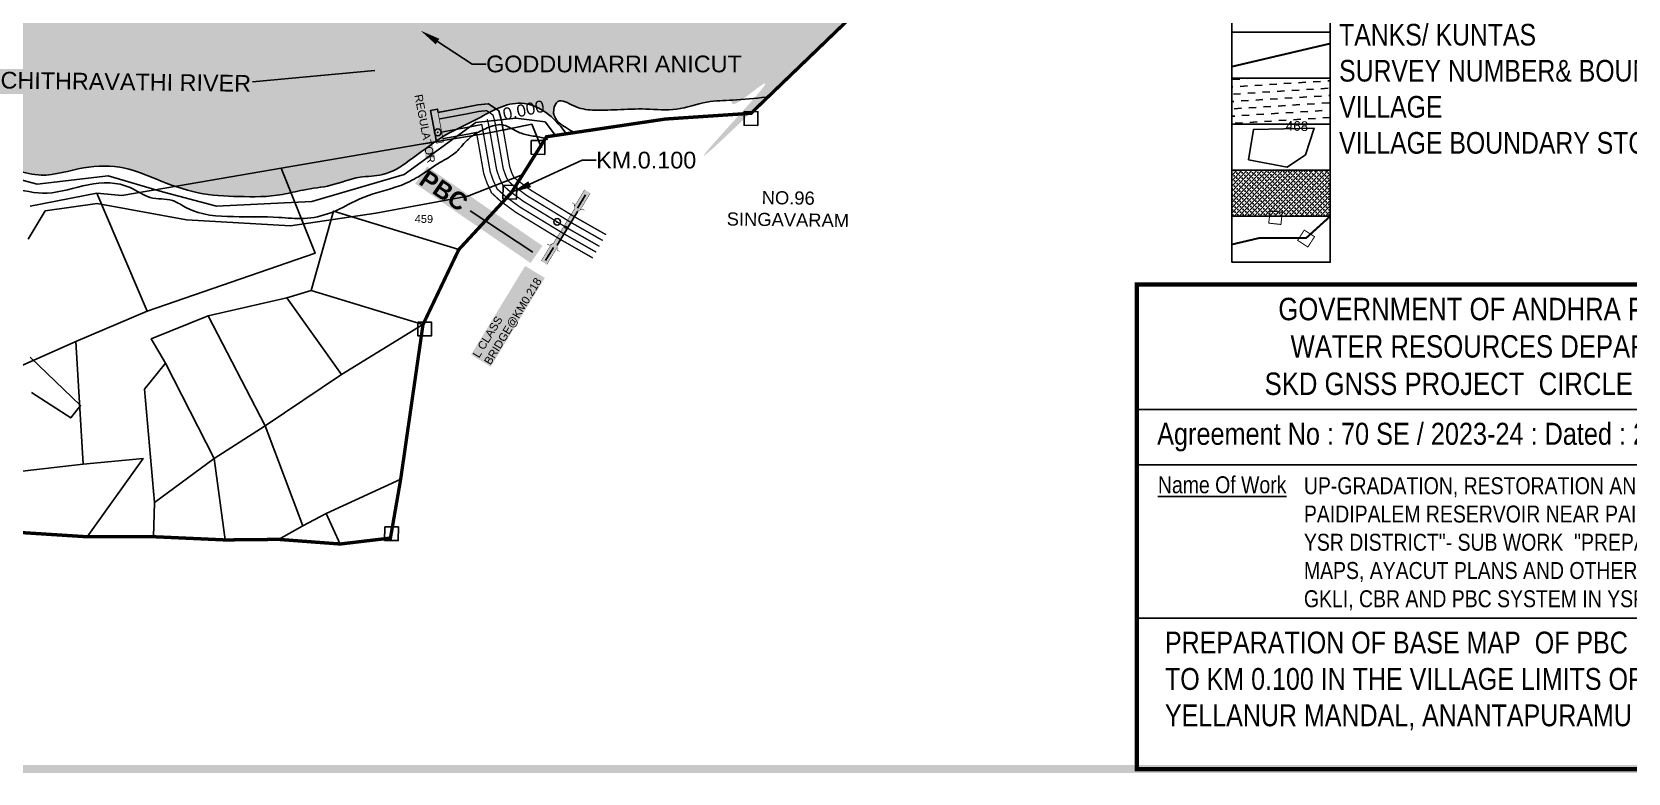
# Model space of a CAD drawing. Header units: inches. Extents: x -67596076815 to 95076089244, y 1613642 to 126917821473.
# Drawn here: x 177142 to 179528, y 1614758 to 1615866 of the extents above; entities that cross this region are included whole.
import ezdxf
from ezdxf import colors
from ezdxf.entities.mleader import LeaderData, LeaderLine
from ezdxf.enums import TextEntityAlignment as Align
from ezdxf.math import Vec2, Vec3

# ---------------------------------------------------------------- set-up
doc = ezdxf.new("R2010")
doc.units = ezdxf.units.IN
doc.header["$MEASUREMENT"] = 0
doc.header["$PDMODE"] = 32
doc.header["$PDSIZE"] = 10
doc.linetypes.add('ACAD_ISO02W100', pattern=[15, 12, -3])
doc.linetypes.add('HIDDEN2', pattern=[0.1875, 0.125, -0.0625])
for name, color, linetype in [('CANAL1', 7, 'Continuous'), ('CSMark', 72, 'Continuous'), ('FRAME 025', 7, 'Continuous'), ('PAPER SIZE', 5, 'Continuous'), ('PLOT', 7, 'Continuous'), ('PLOT NO', 7, 'Continuous'), ('RE REMARKS', 7, 'Continuous'), ('ROAD', 1, 'Continuous'), ('STREAM', 4, 'Continuous'), ('STRUCTURE', 5, 'Continuous'), ('tank', 4, 'Continuous'), ('text2', 7, 'Continuous'), ('TITLEBLOCK', 7, 'Continuous'), ('VILLAGE', 30, 'Continuous'), ('VILLAGE BOUNDARY', 5, 'Continuous'), ('VILLAGE BOUNDRY', 5, 'Continuous'), ('VILLAGE BOUNDRY STONES', 1, 'Continuous'), ('VILLAGE STONES', 240, 'Continuous')]:
    doc.layers.add(name, color=color, linetype=linetype)
doc.styles.add('ARIALN', font='ARIALN.TTF')
doc.styles.get("Standard").update_dxf_attribs({"font": 'arial.ttf'})
doc.dimstyles.get("Standard").update_dxf_attribs({"dimtxt": 0.18, "dimasz": 0.18, "dimexe": 0.18, "dimexo": 0.0625, "dimgap": 0.09, "dimtad": 0, "dimtih": 1, "dimtoh": 1, "dimdec": 4, "dimzin": 0, "dimdsep": 46, "dimtxsty": 'Standard', "dimcen": 0.09, "dimadec": 0, "dimazin": 0, "dimtfac": 1, "dimtdec": 4, "dimtofl": 0, "dimtmove": 0, "dimatfit": 3, "dimfxl": 1, "dimtolj": 1, "dimtzin": 0, "dimarcsym": 0})

# ---------------------------------------------------------------- blocks, each defined once
blk = doc.blocks.new('SLB')
at = {"layer": 'STRUCTURE'}
h = blk.add_hatch(dxfattribs=at)
h.set_pattern_fill('DOTS', color=6, scale=20, angle=320.3722, style=0)
h.set_pattern_definition([(320.372247934, (-159.4327, -72.9564), (1.2786241598, 0.5641323054), [0, -1.25])])
h.paths.add_polyline_path([(769699.5, 1706871.1), (769699.5, 1706861.1), (769729.1, 1706861.1), (769732.1, 1706863.1), (769792.1, 1706863.1), (769795.1, 1706861.1), (769824.7, 1706861.1), (769824.7, 1706871.1), (769795.1, 1706871.1), (769792.1, 1706869.1), (769732.1, 1706869.1), (769729.1, 1706871.1)])
at = {"layer": 'STRUCTURE', "color": 6, "linetype": 'ACAD_ISO02W100', "ltscale": 0.5, "const_width": 0.5}
for points in [[(769699.5, 1706871.1), (769729.1, 1706871.1)], [(769699.5, 1706861.1), (769729.1, 1706861.1)], [(769795.1, 1706871.1), (769824.7, 1706871.1)], [(769795.1, 1706861.1), (769824.7, 1706861.1)]]:
    blk.add_lwpolyline(points, dxfattribs=at)
at = {"layer": 'STRUCTURE', "color": 6, "const_width": 0.628}
for points in [[(769726.1, 1706877.1), (769726.1, 1706873.1), (769732.1, 1706869.1), (769792.1, 1706869.1), (769798.1, 1706873.1), (769798.1, 1706877.1)], [(769726.1, 1706855.1), (769726.1, 1706859.1), (769732.1, 1706863.1), (769792.1, 1706863.1), (769798.1, 1706859.1), (769798.1, 1706855.1)]]:
    blk.add_lwpolyline(points, dxfattribs=at)
at = {"layer": 'STRUCTURE', "color": 6}
blk.add_lwpolyline([(769732.1, 1706863.1), (769792.1, 1706863.1)], dxfattribs=at)
blk.add_lwpolyline([(769732.1, 1706863.1), (769792.1, 1706863.1)], dxfattribs=at)
at = {"layer": 'STRUCTURE', "color": 0}
blk.add_circle((769762.1, 1706866.1), 1.24, dxfattribs=at)
for points in [[(769703.8, 1706866), (769726.7, 1706866)], [(769818.6, 1706865.8), (769795.7, 1706865.8)]]:
    blk.add_leader(points, dimstyle='Standard', override={"dimasz": 10, "dimgap": 0.09, "dimtad": 0}, dxfattribs=at)
blk = doc.blocks.new('RRR')
at = {"layer": 'STRUCTURE', "color": 5, "insert": (178032.4, 1615587.8), "char_height": 26, "width": 204.022, "attachment_point": 1, "rotation": 6.9688, "bg_fill": 1, "box_fill_scale": 1.1, "bg_fill_color": 7, "bg_fill_true_color": 16777215, "bg_fill_transparency": 0}
blk.add_mtext('{\\fArial|b1|i0|c0|p34;\\C1;PBC}', dxfattribs=at)
at = {"layer": 'RE REMARKS', "color": 1}
blk.add_leader([(178232.5, 1615598.8), (178121.7, 1615583.2)], dimstyle='Standard', override={"dimasz": 50}, dxfattribs=at)

msp = doc.modelspace()

# ---------------------------------------------------------------- hatches: boundary and pattern name
at = {"layer": 'PLOT NO'}
h = msp.add_hatch(dxfattribs=at)
h.set_pattern_fill('DOTS', color=256, scale=250)
edge = h.paths.add_edge_path()
edge.add_spline(control_points=[(175474.9, 1616931.1), (175480.3, 1616928.8), (175495.7, 1616920.4), (175502.5, 1616879.9), (175548.1, 1616880.4), (175571.3, 1616855.4), (175600.1, 1616852.1), (175622.5, 1616824.3), (175652.5, 1616785.2), (175708.9, 1616762.8), (175728.9, 1616695.2), (175831.9, 1616685), (175881.3, 1616591.4), (175965.8, 1616526.4), (176046, 1616472.4), (176115.9, 1616399.3), (176210.7, 1616379.5), (176275.3, 1616312.1), (176358.5, 1616279.8), (176389.7, 1616211.8), (176445.6, 1616192.8), (176508.8, 1616183.8), (176583.4, 1616146.3), (176657.6, 1616146.1), (176717.6, 1616115.9), (176773.7, 1616111.5), (176818.6, 1616063.9), (176870.5, 1616029.9), (176935.1, 1616001.6), (177012.6, 1615988.6), (177111.4, 1615957.8), (177200.3, 1615938.5), (177270.6, 1615922), (177312.1, 1615914.6), (177361.4, 1615919.9), (177411.9, 1615914.1), (177460.4, 1615912.2), (177498.6, 1615919.3), (177532.4, 1615923), (177581.5, 1615903.8), (177641.3, 1615906.2), (177698.8, 1615926.3), (177736.7, 1615928.5), (177769.7, 1615926.3), (177803.1, 1615939.5), (177850.3, 1615955.1), (177902.5, 1615957.7), (177952.2, 1615948.6), (177987.1, 1615970.7), (178024.7, 1615969.8), (178051.8, 1615986.2), (178075.3, 1616000.2), (178106.9, 1616022.8), (178161.3, 1616022.7), (178204.4, 1616062.7), (178251.6, 1616067.1), (178279.7, 1616094.5), (178322.3, 1616105.7), (178366.3, 1616104.3), (178408, 1616120.6), (178449.1, 1616137.8), (178499.7, 1616140.4), (178541.3, 1616178.9), (178590.6, 1616187), (178634.3, 1616223), (178672, 1616250.8), (178717, 1616260.1), (178740.2, 1616281.9), (178753.6, 1616309.7), (178774.5, 1616328.4), (178797.9, 1616341), (178817.2, 1616361), (178835.4, 1616385.5), (178868.4, 1616407.4), (178888.9, 1616444.4), (178926.2, 1616468), (178954.4, 1616497.2), (178990.2, 1616513.2), (179023, 1616546.1), (179048.6, 1616567), (179065.2, 1616580.6), (179065.2, 1616579.4), (179065.2, 1616578.2), (179065.2, 1616577), (179015.7, 1616528.2), (178966.2, 1616479.5), (178916.6, 1616430.7), (178812.5, 1616326.2), (178708.4, 1616221.7), (178604.3, 1616117.2), (178483.8, 1616001.1), (178363.3, 1615885.1), (178242.8, 1615769), (178222.9, 1615766.8), (178193.6, 1615763.4), (178148.3, 1615763.4), (178106.6, 1615746.8), (178060.8, 1615752), (178019.4, 1615750), (177982.3, 1615748.1), (177954.6, 1615752.2), (177929.7, 1615769.2), (177920.7, 1615749.7), (177922.4, 1615741.7), (177920.3, 1615737.8), (177918.4, 1615739.5), (177905, 1615750.9), (177865, 1615769.2), (177810.9, 1615735.8), (177754, 1615711.1), (177711.2, 1615675.8), (177671.1, 1615649.8), (177628.5, 1615651), (177590.7, 1615634.9), (177551, 1615631.5), (177506.1, 1615619.1), (177453, 1615619.6), (177388.4, 1615622.5), (177333, 1615644), (177278, 1615666.7), (177218.2, 1615666.4), (177152.1, 1615642.5), (177081.6, 1615677.3), (177003.4, 1615680.6), (176939.3, 1615679.1), (176874.9, 1615661.3), (176830.8, 1615705.6), (176790.5, 1615725.9), (176764.4, 1615732.4), (176757.9, 1615729.1), (176757.3, 1615728.7), (176749.3, 1615732.9), (176749.8, 1615740.6), (176713.3, 1615743.2), (176684, 1615754.3), (176640.4, 1615767), (176605.7, 1615789.6), (176568.1, 1615794.9), (176517.2, 1615808.9), (176458.3, 1615849), (176379.4, 1615883.1), (176314.8, 1615916.7), (176272, 1615949.8), (176237.3, 1615985.3), (176186.3, 1615992.8), (176171.5, 1616046.5), (176099.1, 1616060), (176044.2, 1616116.2), (175990.4, 1616180.7), (175910.7, 1616223.9), (175821.5, 1616290.1), (175730.3, 1616383.4), (175619.9, 1616425.2), (175567.5, 1616515.6), (175499.1, 1616560.9), (175433.3, 1616599.9), (175398.8, 1616627.7), (175380.8, 1616642.8), (175383.1, 1616648.8), (175385.4, 1616654.8), (175387.8, 1616660.8), (175416.8, 1616750.9), (175445.8, 1616840.9), (175474.9, 1616931)], knot_values=[0, 0, 0, 0, 17.065403, 52.30513, 101.676909, 127.638475, 150.849799, 183.1842, 229.014228, 299.624798, 351.524663, 416.264363, 570.937192, 639.34671, 736.185751, 862.1846, 931.961055, 1015.91737, 1135.271816, 1184.910104, 1225.326852, 1303.72355, 1378.56701, 1470.749657, 1518.836373, 1578.515513, 1631.086059, 1707.505674, 1764.943302, 1840.900707, 1942.172739, 2075.180608, 2113.446397, 2159.107495, 2200.719334, 2261.071089, 2311.255794, 2345.365689, 2378.001081, 2410.789354, 2500.992265, 2549.503164, 2593.106287, 2614.081772, 2647.726361, 2698.771837, 2763.0958, 2803.548969, 2844.308975, 2880.082337, 2912.401536, 2936.810388, 2962.885464, 3027.132461, 3088.701848, 3129.675403, 3162.188019, 3202.095152, 3257.929254, 3292.867426, 3334.810895, 3391.859861, 3437.865313, 3497.807861, 3535.326088, 3606.102798, 3635.12104, 3670.62842, 3696.497131, 3727.269072, 3752.6073, 3775.901371, 3809.884792, 3843.834926, 3892.433779, 3932.315167, 3974.261686, 4013.116333, 4047.84374, 4112.425259, 4112.425259, 4112.425259, 4113.425259, 4113.425259, 4113.425259, 4114.425259, 4114.425259, 4114.425259, 4115.425259, 4115.425259, 4115.425259, 4116.425259, 4116.425259, 4116.425259, 4166.285869, 4204.748609, 4251.573613, 4297.401825, 4340.2498, 4377.078635, 4405.883689, 4430.298362, 4443.456401, 4457.102973, 4457.102973, 4457.102973, 4464.640163, 4509.190738, 4576.986699, 4638.784966, 4697.940086, 4743.139835, 4777.047027, 4822.052006, 4864.371739, 4895.846374, 4961.312351, 5022.137096, 5088.666556, 5137.947169, 5199.530928, 5263.840827, 5339.521061, 5421.195163, 5497.146709, 5533.745361, 5611.845212, 5657.051452, 5678.972927, 5681.272119, 5681.272119, 5681.272119, 5682.560022, 5711.291746, 5751.589534, 5795.710612, 5840.776715, 5874.703181, 5908.099988, 5998.580784, 6085.114554, 6166.359142, 6216.073698, 6246.66269, 6314.873579, 6346.836247, 6395.917308, 6511.846132, 6578.749053, 6645.916203, 6780.600207, 6911.601124, 7034.64595, 7117.127972, 7214.318147, 7276.494928, 7346.996499, 7346.996499, 7346.996499, 7347.996499, 7347.996499, 7347.996499, 7348.996499, 7348.996499, 7348.996499, 7348.996499], weights=[1, 1, 1, 1, 1, 1, 1, 1, 1, 1, 1, 1, 1, 1, 1, 1, 1, 1, 1, 1, 1, 1, 1, 1, 1, 1, 1, 1, 1, 1, 1, 1, 1, 1, 1, 1, 1, 1, 1, 1, 1, 1, 1, 1, 1, 1, 1, 1, 1, 1, 1, 1, 1, 1, 1, 1, 1, 1, 1, 1, 1, 1, 1, 1, 1, 1, 1, 1, 1, 1, 1, 1, 1, 1, 1, 1, 1, 1, 1, 1, 1, 1, 1, 1, 1, 1, 1, 1, 1, 1, 1, 1, 1, 1, 1, 1, 1, 1, 1, 1, 1, 1, 1, 1, 1, 1, 1, 1, 1, 1, 1, 1, 1, 1, 1, 1, 1, 1, 1, 1, 1, 1, 1, 1, 1, 1, 1, 1, 1, 1, 1, 1, 1, 1, 1, 1, 1, 1, 1, 1, 1, 1, 1, 1, 1, 1, 1, 1, 1, 1, 1, 1, 1, 1, 1, 1, 1, 1, 1, 1, 1, 1, 1, 1], degree=3, periodic=0)
at = {"layer": 'tank'}
h = msp.add_hatch(dxfattribs=at)
h.set_pattern_fill('DASH', color=256, scale=87.483662, angle=3.5405, style=0)
h.set_pattern_definition([(3.5405362, (-377827.564, 393862.206), (10.23927005, 11.58990176), [10.93545779, -10.93545779])])
h.paths.add_polyline_path([(178936.1, 1615797.1), (179083, 1615797.1), (179083, 1615728.2), (178936.1, 1615728.2)])
at = {"layer": 'text2', "linetype": 'Continuous'}
h = msp.add_hatch(color=40, dxfattribs=at)
h.dxf.hatch_style = 1
h.paths.add_polyline_path([(177738.2, 1615748.8), (177748.5, 1615750.7), (177757.5, 1615701.7), (177747.3, 1615699.8)])
at = {"layer": 'VILLAGE', "linetype": 'Continuous'}
h = msp.add_hatch(dxfattribs=at)
h.set_pattern_fill('SACNCR', color=256, scale=58.759845, angle=1.5303, style=0)
h.set_pattern_definition([(46.53031993, (-377827.564, 393862.206), (-3.997901602, 3.789848172), []), (46.53031993, (-377823.67, 393862.31), (-3.997901602, 3.789848172), [0, -5.508735462])])
h.paths.add_polyline_path([(178936.1, 1615659.3), (179083, 1615659.3), (179083, 1615590.5), (178936.1, 1615590.5)])

# ---------------------------------------------------------------- linework, layer by layer
at = {"layer": 'CANAL1', "color": 200, "const_width": 1}
msp.add_lwpolyline([(177738.2, 1615748.8), (177748.5, 1615750.7), (177757.5, 1615701.7), (177747.3, 1615699.8)], close=True, dxfattribs=at)
at = {"layer": 'CANAL1', "color": 200, "const_width": 2}
for points in [[(177749.4, 1615745.9), (177791.1, 1615753.5), (177809.1, 1615757.2), (177824.8, 1615758.7), (177840.3, 1615748), (177844.1, 1615733.9), (177847.9, 1615713.9), (177856.5, 1615664.4), (177859.7, 1615655.2), (177862.4, 1615649.4), (177867.9, 1615644.4), (177887.6, 1615629.8), (177952.9, 1615590), (178000.6, 1615562.9)], [(177756.6, 1615706.5), (177798.7, 1615714.2), (177806.8, 1615715.9), (177808.5, 1615706.8), (177817.7, 1615654.3), (177822.6, 1615640.2), (177829.5, 1615625.3), (177842.4, 1615613.5), (177865.3, 1615596.6), (177932.6, 1615555.6), (177980.8, 1615528.1)]]:
    msp.add_lwpolyline(points, dxfattribs=at)
at = {"layer": 'CANAL1', "color": 5, "const_width": 2}
for points in [[(177751.2, 1615736), (177793, 1615743.7), (177810.6, 1615747.3), (177822.1, 1615748.4), (177831.6, 1615741.8), (177834.4, 1615731.7), (177838, 1615712.1), (177846.8, 1615661.9), (177850.4, 1615651.5), (177854.2, 1615643.4), (177861.5, 1615636.7), (177882, 1615621.5), (177947.8, 1615581.4), (177995.6, 1615554.2)], [(177754.8, 1615716.4), (177796.8, 1615724.1), (177813.6, 1615727.5), (177814.8, 1615727.6), (177814.9, 1615727.2), (177818.3, 1615708.5), (177827.4, 1615656.8), (177831.9, 1615644), (177837.7, 1615631.4), (177848.8, 1615621.3), (177870.8, 1615604.9), (177937.6, 1615564.2), (177985.8, 1615536.8)]]:
    msp.add_lwpolyline(points, dxfattribs=at)
at = {"layer": 'CANAL1', "color": 1, "linetype": 'HIDDEN2', "ltscale": 100, "const_width": 2}
msp.add_lwpolyline([(177822.9, 1615735.7), (177824.6, 1615729.5), (177824.6, 1615729.5), (177826.7, 1615718.5), (177828.2, 1615710.3), (177837.1, 1615659.4), (177841.2, 1615647.7), (177846, 1615637.4), (177855.1, 1615629), (177876.4, 1615613.2), (177940.4, 1615574.2), (177942.7, 1615572.8), (177990.7, 1615545.5)], dxfattribs=at)
at = {"layer": 'FRAME 025', "lineweight": -3, "elevation": 4.6}
for points in [[(178794, 1615301.6), (179868.8, 1615301.6)], [(178793.5, 1615218.6), (179868.3, 1615218.6)], [(178791.2, 1614989.6), (179865.9, 1614989.6)]]:
    msp.add_lwpolyline(points, dxfattribs=at)
at = {"layer": 'PAPER SIZE', "color": 5, "const_width": 12}
msp.add_lwpolyline([(174789.8, 1618012.9), (179868.8, 1618012.9), (179868.8, 1614763.7), (174789.8, 1614763.7)], close=True, dxfattribs=at)
at = {"layer": 'PAPER SIZE', "const_width": 15}
msp.add_lwpolyline([(177743.3, 1615749.7), (177711.6, 1615939.4)], dxfattribs=at)
at = {"layer": 'PAPER SIZE'}
msp.add_lwpolyline([(177139.9, 1615605.4), (177239.2, 1615624.9), (177276.6, 1615621.5), (177361.5, 1615636.2), (177515.1, 1615662.5), (177721.3, 1615697.7), (177746.9, 1615701.9), (177738.2, 1615748.8), (177748.5, 1615750.7), (177749.4, 1615745.9), (177791.1, 1615753.5), (177809.1, 1615757.2), (177824.8, 1615758.7), (177840.3, 1615748), (177844.1, 1615733.9), (177846.8, 1615719.4), (177889.6, 1615728.2), (177899.6, 1615703.8), (177908, 1615703.7), (177911.5, 1615709.4), (177953.3, 1615715.6)], dxfattribs=at)
at = {"layer": 'PAPER SIZE', "color": 5, "const_width": 6.4, "elevation": 4.6}
msp.add_lwpolyline([(179868.8, 1614763.7), (178794, 1614763.7), (178794, 1615488.3), (179868.8, 1615488.3)], close=True, dxfattribs=at)
at = {"layer": 'PLOT'}
for points in [[(177139.9, 1615605.4), (177239.2, 1615624.9), (177276.6, 1615621.5), (177361.5, 1615636.2), (177515.1, 1615662.5), (177721.3, 1615697.7), (177823.2, 1615714.6), (177889.6, 1615728.2), (177904, 1615692.8)], [(176874.3, 1615440.1), (176960.5, 1615418.1), (177021.9, 1615418.3), (177029.3, 1615405), (177052.6, 1615403.3), (177080.2, 1615372.7), (177113.1, 1615361), (177207.8, 1615403), (177314.4, 1615448.5), (177566, 1615535.1), (177515.1, 1615662.5)], [(177239.2, 1615624.9), (177314.4, 1615448.5)], [(177560, 1615479.3), (177593.4, 1615598.2), (177780.4, 1615540.6)], [(177324.3, 1615111.2), (177325.4, 1615162.6), (177310.5, 1615331.8), (177341.8, 1615370.7), (177320.8, 1615407.1), (177406, 1615441.6), (177523.4, 1615468.6), (177560, 1615479.3), (177726.9, 1615428.4)], [(177605.3, 1615353.6), (177523.4, 1615468.6)], [(177406, 1615441.6), (177491, 1615277), (177547.3, 1615127.5), (177582, 1615146.1), (177693.6, 1615197.3)], [(177726.9, 1615428.4), (177605.3, 1615353.6), (177491, 1615277), (177414.9, 1615228.1), (177325.4, 1615162.6)], [(177218.8, 1615219.6), (177207.8, 1615403)], [(177431, 1615106.4), (177414.9, 1615228.1), (177341.8, 1615370.7)], [(177225.1, 1615111.1), (177308.5, 1615228), (177218.8, 1615219.6), (177071, 1615202.8), (177069.2, 1615161.5), (177066.4, 1615120.4)], [(177547.3, 1615127.5), (177511, 1615107.2)], [(177582, 1615146.1), (177603.1, 1615100.3)]]:
    msp.add_lwpolyline(points, dxfattribs=at)
at = {"layer": 'PLOT NO'}
msp.add_lwpolyline([(178242.8, 1615769), (178604.3, 1616117.2), (178916.6, 1616430.7), (179065.2, 1616577), (179065.2, 1616580.6), (179027.5, 1616556.6), (178908.1, 1616474.7), (178852.8, 1616421.5), (178843.8, 1616411.6), (178818.3, 1616383.5), (178796.4, 1616359), (178764.7, 1616344), (178763, 1616329.5), (178752.2, 1616313.8)], dxfattribs=at)
at = {"layer": 'PLOT NO', "elevation": 0.8}
for points in [[(178936.1, 1615934.9), (179083, 1615934.9), (179083, 1615866), (178936.1, 1615866)], [(178936.1, 1615866), (179083, 1615866), (179083, 1615797.1), (178936.1, 1615797.1)], [(178936.1, 1615797.1), (179083, 1615797.1), (179083, 1615728.2), (178936.1, 1615728.2)], [(178936.1, 1615728.2), (179083, 1615728.2), (179083, 1615659.3), (178936.1, 1615659.3)], [(178936.1, 1615659.3), (179083, 1615659.3), (179083, 1615590.5), (178936.1, 1615590.5)], [(178936.1, 1615590.5), (179083, 1615590.5), (179083, 1615521.6), (178936.1, 1615521.6)]]:
    msp.add_lwpolyline(points, close=True, dxfattribs=at)
msp.add_lwpolyline([(178960.7, 1615674.7), (178968.3, 1615720.1), (179059, 1615722.1), (179045.9, 1615682.4), (179018.5, 1615664.1), (178960.7, 1615674.7)], dxfattribs=at)
at = {"layer": 'ROAD'}
for points in [[(177023, 1615672.2), (177150.2, 1615638.4), (177256.3, 1615650.9), (177337.6, 1615626.9), (177418.5, 1615605.5), (177561, 1615612.5), (177699, 1615652.7), (177805.8, 1615730.8), (177865.8, 1615737), (177909.4, 1615731.5), (177925.2, 1615711.4)], [(177875.4, 1615652.4), (177793.8, 1615620.5), (177656.6, 1615594.9), (177528.9, 1615576), (177373.5, 1615585), (177239.8, 1615609.8), (177162.2, 1615598.4), (177136.6, 1615556.3)], [(177139.8, 1615379.6), (177215.1, 1615307.4), (177200.4, 1615288.9), (177141.6, 1615327.1)]]:
    msp.add_lwpolyline(points, dxfattribs=at)
at = {"layer": 'STREAM'}
for points in [[(178239.4, 1615768.6), (178189.7, 1615764.1), (178151.4, 1615761.2), (178105.8, 1615750.6), (178060, 1615750.8), (178017.1, 1615749.9), (177980.3, 1615749.3), (177952.2, 1615755.7), (177928.6, 1615762), (177922.3, 1615750.4), (177953.8, 1615715.3)], [(177942.5, 1615712.4), (177914.4, 1615742.8), (177873.2, 1615759.6), (177809.4, 1615736.8), (177754.6, 1615708.2), (177706.5, 1615673.7), (177666.4, 1615652.8), (177632.8, 1615648.8), (177589.4, 1615636.9), (177547.6, 1615629.7), (177516.9, 1615623.1), (177451.5, 1615620), (177390.9, 1615625.5), (177327.7, 1615646.3), (177281.1, 1615662.3), (177219.5, 1615662.9), (177156.1, 1615652), (177082.9, 1615671.1), (177001.7, 1615679.8), (176925.9, 1615674.4), (176889.7, 1615669.5), (176821.6, 1615707.9), (176781, 1615727.7), (176759.2, 1615729.7), (176743.1, 1615708.4), (176719.6, 1615673.5), (176712.4, 1615661.4), (176696.6, 1615622.3), (176681.7, 1615602.7), (176684.3, 1615584.8), (176696.5, 1615551.8), (176700.4, 1615506.5), (176721.3, 1615488.8), (176740.2, 1615476.1), (176750.5, 1615457.2), (176769.6, 1615447.8), (176789.7, 1615413), (176795.9, 1615401), (176816.5, 1615383.3), (176824.3, 1615363.7), (176817.6, 1615338.4), (176817.3, 1615301.7), (176817, 1615276.1)], [(176748.6, 1615722.3), (176766.3, 1615706.1), (176807.7, 1615699.2), (176833.9, 1615684.4), (176891.1, 1615646.3), (176929, 1615644.1), (176954.6, 1615653.6), (176982.5, 1615653.5), (177004.2, 1615653.2), (177024.2, 1615654.1), (177072.2, 1615644.3), (177110.8, 1615633.6), (177165, 1615625.1), (177226.5, 1615637.7), (177289.2, 1615633.3), (177319.2, 1615618.6), (177352.6, 1615613.9), (177374.4, 1615602.7), (177443.8, 1615589.9), (177511.2, 1615588.8), (177549.2, 1615587.1), (177589.1, 1615595.7), (177639, 1615619.1), (177693.7, 1615636.7), (177720, 1615649.7), (177752.1, 1615670.9), (177774.9, 1615685.2), (177789.8, 1615701.1), (177802.4, 1615712), (177823.1, 1615722.5), (177844.4, 1615727.4), (177867.8, 1615717.2), (177884.5, 1615711.6), (177903.6, 1615708.5), (177913.7, 1615705.5)]]:
    msp.add_spline(points, degree=3, dxfattribs=at)
at = {"layer": 'text2', "color": 3, "linetype": 'Continuous'}
msp.add_point((177749, 1615716, 17), dxfattribs=at)
at = {"layer": 'text2', "color": 2, "linetype": 'Continuous'}
msp.add_point((177927.4, 1615582.1), dxfattribs=at)
at = {"layer": 'VILLAGE BOUNDARY', "const_width": 5}
msp.add_lwpolyline([(178604.3, 1616117.2), (178217.3, 1615744.5), (178089.4, 1615735.9), (177911.5, 1615709.4), (177859.2, 1615625.9), (177780.4, 1615540.6), (177726.9, 1615428.4), (177693.6, 1615197.3), (177678.3, 1615109.2), (177603.1, 1615100.3), (177511, 1615107.2), (177431, 1615106.4), (177324.3, 1615111.2), (177225.1, 1615111.1), (177103.1, 1615118.9)], dxfattribs=at)
at = {"layer": 'VILLAGE BOUNDRY', "linetype": 'ACAD_ISO02W100', "ltscale": 2, "const_width": 2.88, "elevation": 0.8}
for points in [[(178936.1, 1615814.3), (179083, 1615848.8)], [(178936.1, 1615548.3), (178976.8, 1615557.9), (179047, 1615557.9), (179083, 1615590.5)]]:
    msp.add_lwpolyline(points, dxfattribs=at)
at = {"layer": 'VILLAGE BOUNDRY STONES'}
for points in [[(178207.1, 1615747.2), (178227.6, 1615746.9), (178227.3, 1615726.3), (178206.9, 1615726.6)], [(177888.7, 1615703.9), (177909.1, 1615703.7), (177908.9, 1615683.1), (177888.4, 1615683.4)], [(177846.6, 1615637), (177867.1, 1615636.7), (177866.8, 1615616.2), (177846.3, 1615616.4)], [(177719.3, 1615432.3), (177739.8, 1615432), (177739.5, 1615411.4), (177719, 1615411.7)], [(177669.9, 1615126.2), (177690.3, 1615125.9), (177690, 1615105.3), (177669.6, 1615105.6)]]:
    msp.add_lwpolyline(points, close=True, dxfattribs=at)
at = {"layer": 'VILLAGE STONES', "const_width": 1.46, "elevation": 0.8}
for points in [[(178993.2, 1615598.4), (179011.3, 1615596.4), (179009.3, 1615578.2), (178991.1, 1615580.2)], [(179034.3, 1615554.5), (179044.2, 1615569.8), (179059.6, 1615559.9), (179049.6, 1615544.5)]]:
    msp.add_lwpolyline(points, close=True, dxfattribs=at)

# ---------------------------------------------------------------- block references
at = {"layer": 'PAPER SIZE', "rotation": 318.4961468940419}
msp.add_blockref('RRR', (-1026198.9, 523706.3), dxfattribs=at)
at = {"layer": 'STRUCTURE', "color": 0, "rotation": 58.63786309330143}
msp.add_blockref('SLB', (1234805.4, 69947.6), dxfattribs=at)

# ---------------------------------------------------------------- texts
at = {"layer": 'CSMark', "color": 1}
msp.add_text('0.000', height=18, rotation=11.8629, dxfattribs=at).set_placement((177846.5, 1615742.9, 96), align=Align.MIDDLE_LEFT)
at = {"layer": 'PLOT NO'}
for s, height, rotation, p in [('CHITHRAVATHI RIVER', 25, 359.22, (177282.7, 1615791.6)), ('468', 14.4, 358.6877, (179033.3, 1615725.5, 0.8)), ('459', 11.78, 359.22, (177728.3, 1615586.5))]:
    msp.add_text(s, height=height, rotation=rotation, dxfattribs=at).set_placement(p, align=Align.MIDDLE_CENTER)
at = {"layer": 'PLOT NO', "color": 1, "insert": (178223.3, 1615628.5), "char_height": 19.636, "width": 96.039, "attachment_point": 1, "rotation": 359.22}
msp.add_mtext('\\pi10.05316;NO.96 \\P\\pi-41.78312;SINGAVARAM', dxfattribs=at)
at = {"layer": 'STRUCTURE', "color": 5, "char_height": 12, "attachment_point": 1, "bg_fill": 1, "box_fill_scale": 1.1, "bg_fill_color": 7, "bg_fill_true_color": 16777215, "bg_fill_transparency": 0}
for s, insert, width, rotation in [('REGULATOR', (177725.9, 1615773.8), 96.246, 280.785), ('L CLASS BRIDGE@KM0.218', (177800.4, 1615383.8), 153.11, 58.6379)]:
    msp.add_mtext(s, dxfattribs=dict(at, insert=insert, width=width, rotation=rotation))
at = {"layer": 'TITLEBLOCK', "extrusion": (0.000201441, 0.004807, 0.999988), "style": 'ARIALN'}
msp.add_text('%%UName Of Work', height=25.347, rotation=359.9999, dxfattribs=at).set_placement((178825.5, 1615157.4, 7801.5))
at = {"layer": 'TITLEBLOCK', "extrusion": (0.000201441, 0.004807, 0.999988), "attachment_point": 1, "text_direction": (1, -1e-06, -0.000201), "style": 'ARIALN'}
for s, insert, char_height, width in [('CANAL CENTER LINE \\PCANAL BED WIDTH {\\H1.52882x; }\\PCANAL TOP WIDTH {\\H1.35255x; }\\PCART TRACK/ ROAD{\\H1.4113x; }\\PSTREAM {\\H1.39172x; }\\PVILLAGE BOUNDARY{\\H1.39825x; }\\PTANKS/ KUNTAS{\\H1.39607x; }\\PSURVEY NUMBER& BOUNDARYS{\\H1.3968x; }\\PVILLAGE{\\H1.39655x; }\\PVILLAGE BOUNDARY STONES{\\H1.39664x; }', (179096.3, 1616201.8, 0.8), 32.352, 678.298), ('\\pi43.85766;GOVERNMENT OF ANDHRA PRADESH  \\P\\pi62.09279;WATER RESOURCES DEPARTMENT      \\P\\pi23.35885;SKD GNSS PROJECT  CIRCLE , KADAPA.', (178961.6, 1615468.5, -0.6), 33.521, 790.597), ('Agreement No : 70 SE / 2023-24 : Dated : 29/02/2024', (178824.3, 1615281.6, -1.5), 32.952, 1063.637), ('UP-GRADATION, RESTORATION AND PROTECTION OF PAIDIPALEM RESERVOIR NEAR PAIDIPALEM VILLAGE OF YSR DISTRICT"- SUB WORK  "PREPARATION OF BASE MAPS, AYACUT PLANS AND OTHER RELATED PLANS OF GKLI, CBR AND PBC SYSTEM IN YSR DISTRICT.', (179043.7, 1615200.1, -0.8), 25.3474, 818.182), ('PREPARATION OF BASE MAP  OF {\\C1;PBC}  FROM KM 0.000  TO KM 0.100 IN THE VILLAGE LIMITS OF {\\C5;GODDUMARRI}, {\\C5;YELLANUR MANDAL}, ANANTAPURAMU DISTRICT.', (178836, 1614969.2, 0.8), 32.6444, 1059.002)]:
    msp.add_mtext(s, dxfattribs=dict(at, insert=insert, char_height=char_height, width=width))

# ---------------------------------------------------------------- leaders
at = {"layer": 'PAPER SIZE'}
msp.add_leader([(177655.1, 1615808.5), (177472, 1615791.3)], dimstyle='Standard', override={"dimasz": 80, "dimgap": 0.09, "dimtad": 0, "dimtfill": 2, "dimtfillclr": 5}, dxfattribs=at)
at = {"layer": 'VILLAGE STONES', "color": 1}
ml = msp.add_multileader_mtext('Standard', dxfattribs=at)
ml.set_content('GODDUMARRI ANICUT', color=1)
ml.set_leader_properties()
ml.build(insert=Vec2(0, 0))
ml.multileader.update_dxf_attribs({"dogleg_length": 0.36, "arrow_head_size": 30})
ctx = ml.context
ctx.base_point, ctx.char_height, ctx.arrow_head_size, ctx.landing_gap_size, ctx.plane_origin = Vec3(177821.2, 1615818.1), 25, 30, 0.09, Vec3(177733.5, 1615954.5)
notes = []
notes.append((ctx, [(0, (1, 1, 0), (177800.3, 1615818.1), (1, 0), 21, [(0, [(177723.5, 1615868.1)], 0, [])])]))
ctx.mtext.insert, ctx.mtext.flow_direction = Vec3(177821.3, 1615830.8), 5
ml = msp.add_multileader_mtext('Standard', dxfattribs=at)
ml.set_content('KM.0.100', color=1)
ml.set_leader_properties()
ml.build(insert=Vec2(0, 0))
ml.multileader.update_dxf_attribs({"dogleg_length": 0.36, "arrow_head_size": 30})
ctx = ml.context
ctx.base_point, ctx.char_height, ctx.arrow_head_size, ctx.landing_gap_size, ctx.plane_origin = Vec3(177985.8, 1615674.3), 25, 30, 0.09, Vec3(178041.3, 1615778.4)
notes.append((ctx, [(0, (1, 1, 0), (177964.9, 1615674.3), (1, 0), 21, [(0, [(177859.2, 1615625.9)], 0, [])])]))
ctx.mtext.insert, ctx.mtext.flow_direction = Vec3(177985.9, 1615687), 5
for ctx, leaders in notes:
    for number, flags, end, landing, length, lines in leaders:
        leader = LeaderData()
        leader.index, (leader.has_last_leader_line, leader.has_dogleg_vector, leader.attachment_direction) = number, flags
        leader.last_leader_point, leader.dogleg_vector, leader.dogleg_length = Vec3(end), Vec3(landing), length
        for number, points, colour, breaks in lines:
            line = LeaderLine()
            line.index, line.vertices, line.color, line.breaks = number, Vec3.list(points), colors.encode_raw_color(colour), breaks
            leader.lines.append(line)
        ctx.leaders.append(leader)

doc.saveas('drawing.dxf')
